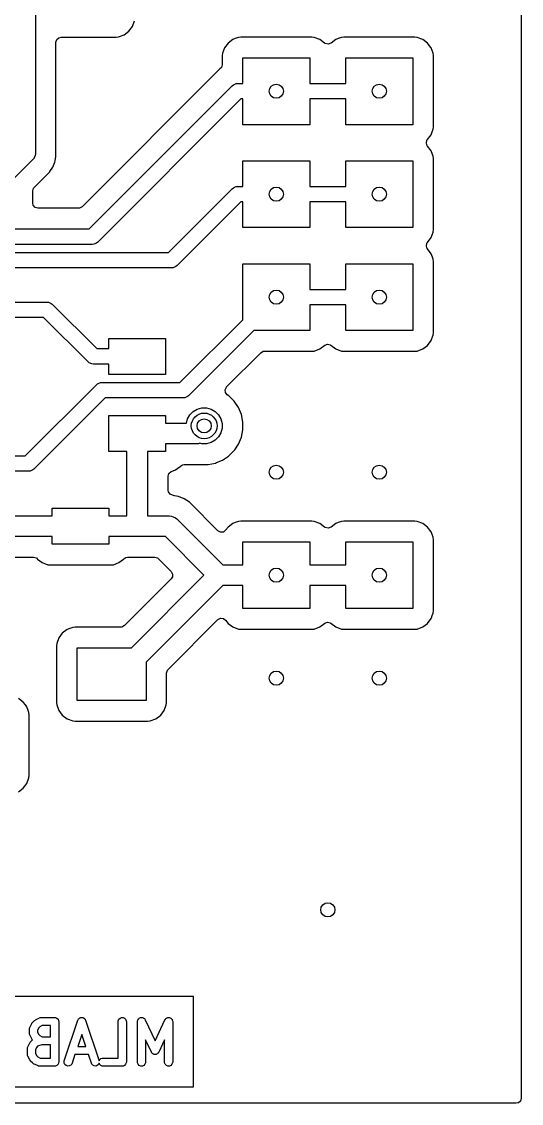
# Model space of a CAD drawing. Extents: x -4.36 to -3.19, y 5.39 to 6.96.
# Drawn here: x -3.672 to -3.187, y 5.387 to 6.438 of the extents above; entities that cross this region are included whole.
import ezdxf

# ---------------------------------------------------------------- set-up
doc = ezdxf.new("R2010")
doc.units = 0
doc.header["$MEASUREMENT"] = 0
doc.layers.add('BLACK', color=7, linetype='CONTINUOUS')

msp = doc.modelspace()

# ---------------------------------------------------------------- linework, layer by layer
at = {"layer": 'BLACK', "linetype": 'CONTINUOUS'}
for p, q in [((-3.1871, 6.958), (-3.1871, 5.392)), ((-3.6589, 6.5614), (-3.6589, 6.3092)), ((-3.5682, 6.4282), (-3.5647, 6.4328)), ((-3.5647, 6.4328), (-3.5627, 6.4382)), ((-3.5647, 6.4328), (-3.5647, 6.4328)), ((-3.6389, 6.4175), (-3.6381, 6.4202)), ((-3.6381, 6.4202), (-3.636, 6.422)), ((-3.636, 6.422), (-3.6339, 6.4225)), ((-3.6339, 6.4225), (-3.5806, 6.4225)), ((-3.5806, 6.4225), (-3.5782, 6.4227)), ((-3.5782, 6.4227), (-3.5728, 6.4247)), ((-3.5782, 6.4227), (-3.5782, 6.4227)), ((-3.5728, 6.4247), (-3.5682, 6.4282)), ((-3.5728, 6.4247), (-3.5728, 6.4247)), ((-3.4672, 6.4203), (-3.4718, 6.4168)), ((-3.4649, 6.4211), (-3.4672, 6.4203)), ((-3.4672, 6.4203), (-3.4672, 6.4203)), ((-3.4672, 6.4203), (-3.4672, 6.4203)), ((-3.4618, 6.4223), (-3.4649, 6.4211)), ((-3.4594, 6.4225), (-3.4618, 6.4223)), ((-3.4618, 6.4223), (-3.4618, 6.4223)), ((-3.3906, 6.4225), (-3.4594, 6.4225)), ((-3.4594, 6.4225), (-3.4594, 6.4225)), ((-3.4594, 6.4225), (-3.4594, 6.4225)), ((-3.3882, 6.4223), (-3.3906, 6.4225)), ((-3.3906, 6.4225), (-3.3906, 6.4225)), ((-3.3906, 6.4225), (-3.3906, 6.4225)), ((-3.3828, 6.4203), (-3.3882, 6.4223)), ((-3.3882, 6.4223), (-3.3882, 6.4223)), ((-3.3882, 6.4223), (-3.3882, 6.4223)), ((-3.3782, 6.4168), (-3.3828, 6.4203)), ((-3.3672, 6.4203), (-3.3718, 6.4168)), ((-3.3649, 6.4211), (-3.3672, 6.4203)), ((-3.3618, 6.4223), (-3.3649, 6.4211)), ((-3.3594, 6.4225), (-3.3618, 6.4223)), ((-3.3618, 6.4223), (-3.3618, 6.4223)), ((-3.2906, 6.4225), (-3.3594, 6.4225)), ((-3.3594, 6.4225), (-3.3594, 6.4225)), ((-3.3594, 6.4225), (-3.3594, 6.4225)), ((-3.2882, 6.4223), (-3.2906, 6.4225)), ((-3.2906, 6.4225), (-3.2906, 6.4225)), ((-3.2906, 6.4225), (-3.2906, 6.4225)), ((-3.2828, 6.4203), (-3.2882, 6.4223)), ((-3.2882, 6.4223), (-3.2882, 6.4223)), ((-3.2882, 6.4223), (-3.2882, 6.4223)), ((-3.2782, 6.4168), (-3.2828, 6.4203)), ((-3.2828, 6.4203), (-3.2828, 6.4203)), ((-3.2828, 6.4203), (-3.2828, 6.4203)), ((-3.6389, 6.3065), (-3.6389, 6.4175)), ((-3.4753, 6.4122), (-3.4773, 6.4068)), ((-3.4718, 6.4168), (-3.4753, 6.4122)), ((-3.4753, 6.4122), (-3.4753, 6.4122)), ((-3.378, 6.4166), (-3.3782, 6.4168)), ((-3.3782, 6.4168), (-3.3782, 6.4168)), ((-3.3774, 6.4163), (-3.378, 6.4166)), ((-3.3746, 6.4157), (-3.3774, 6.4163)), ((-3.372, 6.4166), (-3.3746, 6.4157)), ((-3.3718, 6.4168), (-3.372, 6.4166)), ((-3.3718, 6.4168), (-3.3718, 6.4168)), ((-3.275, 6.4125), (-3.2782, 6.4168)), ((-3.2747, 6.4122), (-3.275, 6.4125)), ((-3.2737, 6.4094), (-3.2747, 6.4122)), ((-3.2727, 6.4068), (-3.2737, 6.4094)), ((-3.4773, 6.4068), (-3.4775, 6.4044)), ((-3.4775, 6.4044), (-3.4775, 6.3957)), ((-3.4773, 6.4068), (-3.4773, 6.4068)), ((-3.4575, 6.3775), (-3.4575, 6.4025)), ((-3.4575, 6.4025), (-3.3925, 6.4025)), ((-3.3925, 6.4025), (-3.3925, 6.3775)), ((-3.3575, 6.3775), (-3.3575, 6.4025)), ((-3.3575, 6.4025), (-3.2925, 6.4025)), ((-3.2925, 6.4025), (-3.2925, 6.3375)), ((-3.2725, 6.4044), (-3.2727, 6.4068)), ((-3.2727, 6.4068), (-3.2727, 6.4068)), ((-3.2725, 6.3356), (-3.2725, 6.4044)), ((-3.2725, 6.4044), (-3.2725, 6.4044)), ((-3.48, 6.3914), (-3.6136, 6.2578)), ((-3.4797, 6.3916), (-3.48, 6.3914)), ((-3.48, 6.3914), (-3.48, 6.3914)), ((-3.4783, 6.393), (-3.4797, 6.3916)), ((-3.4775, 6.3957), (-3.4783, 6.393)), ((-3.4667, 6.3762), (-3.464, 6.3774)), ((-3.464, 6.3774), (-3.4625, 6.3775)), ((-3.4625, 6.3775), (-3.4575, 6.3775)), ((-3.3925, 6.3775), (-3.3575, 6.3775)), ((-3.6068, 6.2363), (-3.4678, 6.3753)), ((-3.4678, 6.3753), (-3.4667, 6.3762)), ((-3.4594, 6.3625), (-3.5984, 6.2235)), ((-3.4575, 6.3625), (-3.4594, 6.3625)), ((-3.4575, 6.3375), (-3.4575, 6.3625)), ((-3.3575, 6.3625), (-3.3925, 6.3625)), ((-3.3925, 6.3625), (-3.3925, 6.3375)), ((-3.3575, 6.3375), (-3.3575, 6.3625)), ((-3.3925, 6.3375), (-3.4575, 6.3375)), ((-3.2925, 6.3375), (-3.3575, 6.3375)), ((-3.2727, 6.3332), (-3.2725, 6.3356)), ((-3.2725, 6.3356), (-3.2725, 6.3356)), ((-3.2782, 6.3232), (-3.2747, 6.3278)), ((-3.2747, 6.3278), (-3.2737, 6.3305)), ((-3.2737, 6.3305), (-3.2727, 6.3332)), ((-3.2727, 6.3332), (-3.2727, 6.3332)), ((-3.2793, 6.3196), (-3.2787, 6.3224)), ((-3.2784, 6.317), (-3.2793, 6.3196)), ((-3.2787, 6.3224), (-3.2784, 6.323)), ((-3.2784, 6.323), (-3.2782, 6.3232)), ((-3.2782, 6.3168), (-3.2784, 6.317)), ((-3.2782, 6.3232), (-3.2782, 6.3232)), ((-3.2747, 6.3122), (-3.2782, 6.3168)), ((-3.2782, 6.3168), (-3.2782, 6.3168)), ((-3.6611, 6.3039), (-3.6814, 6.2836)), ((-3.6602, 6.305), (-3.6611, 6.3039)), ((-3.6601, 6.3052), (-3.6602, 6.305)), ((-3.659, 6.3077), (-3.6601, 6.3052)), ((-3.6589, 6.3092), (-3.659, 6.3077)), ((-3.6397, 6.3025), (-3.6389, 6.3065)), ((-3.6389, 6.3065), (-3.6389, 6.3065)), ((-3.2734, 6.3085), (-3.2747, 6.3122)), ((-3.2727, 6.3068), (-3.2734, 6.3085)), ((-3.2725, 6.3044), (-3.2727, 6.3068)), ((-3.2727, 6.3068), (-3.2727, 6.3068)), ((-3.2725, 6.2356), (-3.2725, 6.3044)), ((-3.2725, 6.3044), (-3.2725, 6.3044)), ((-3.6448, 6.292), (-3.642, 6.2962)), ((-3.642, 6.2962), (-3.6399, 6.3012)), ((-3.6399, 6.3012), (-3.6397, 6.3025)), ((-3.6399, 6.3012), (-3.6399, 6.3012)), ((-3.6399, 6.3012), (-3.6399, 6.3012)), ((-3.6397, 6.3025), (-3.6397, 6.3025)), ((-3.4575, 6.2775), (-3.4575, 6.3025)), ((-3.4575, 6.3025), (-3.3925, 6.3025)), ((-3.3925, 6.3025), (-3.3925, 6.2775)), ((-3.3575, 6.2775), (-3.3575, 6.3025)), ((-3.3575, 6.3025), (-3.2925, 6.3025)), ((-3.2925, 6.3025), (-3.2925, 6.2375)), ((-3.6599, 6.2768), (-3.645, 6.2917)), ((-3.645, 6.2917), (-3.6448, 6.292)), ((-3.645, 6.2917), (-3.645, 6.2917)), ((-3.645, 6.2917), (-3.645, 6.2917)), ((-3.6614, 6.2732), (-3.6606, 6.2759)), ((-3.6614, 6.2613), (-3.6614, 6.2732)), ((-3.6606, 6.2759), (-3.6599, 6.2768)), ((-3.5297, 6.2135), (-3.4678, 6.2753)), ((-3.4678, 6.2753), (-3.4667, 6.2762)), ((-3.4667, 6.2762), (-3.4655, 6.2767)), ((-3.4655, 6.2767), (-3.464, 6.2774)), ((-3.464, 6.2774), (-3.4625, 6.2775)), ((-3.4625, 6.2775), (-3.4575, 6.2775)), ((-3.3925, 6.2775), (-3.3575, 6.2775)), ((-3.6609, 6.2592), (-3.6614, 6.2613)), ((-3.4594, 6.2625), (-3.5212, 6.2006)), ((-3.4575, 6.2625), (-3.4594, 6.2625)), ((-3.4575, 6.2375), (-3.4575, 6.2625)), ((-3.3575, 6.2625), (-3.3925, 6.2625)), ((-3.3925, 6.2625), (-3.3925, 6.2375)), ((-3.3575, 6.2375), (-3.3575, 6.2625)), ((-3.6591, 6.2571), (-3.6609, 6.2592)), ((-3.6564, 6.2563), (-3.6591, 6.2571)), ((-3.6171, 6.2563), (-3.6564, 6.2563)), ((-3.6161, 6.2565), (-3.6171, 6.2563)), ((-3.6136, 6.2578), (-3.6161, 6.2565)), ((-3.7326, 6.2363), (-3.6068, 6.2363)), ((-3.3925, 6.2375), (-3.4575, 6.2375)), ((-3.2925, 6.2375), (-3.3575, 6.2375)), ((-3.2747, 6.2278), (-3.2727, 6.2332)), ((-3.2727, 6.2332), (-3.2725, 6.2356)), ((-3.2727, 6.2332), (-3.2727, 6.2332)), ((-3.2725, 6.2356), (-3.2725, 6.2356)), ((-3.6037, 6.2213), (-3.7397, 6.2213)), ((-3.6022, 6.2215), (-3.6037, 6.2213)), ((-3.5995, 6.2226), (-3.6022, 6.2215)), ((-3.5984, 6.2235), (-3.5995, 6.2226)), ((-3.2793, 6.2196), (-3.2787, 6.2224)), ((-3.2784, 6.217), (-3.2793, 6.2196)), ((-3.2787, 6.2224), (-3.2784, 6.223)), ((-3.2784, 6.223), (-3.2782, 6.2232)), ((-3.2782, 6.2232), (-3.2747, 6.2278)), ((-3.2782, 6.2232), (-3.2782, 6.2232)), ((-3.7461, 6.2135), (-3.5297, 6.2135)), ((-3.2782, 6.2168), (-3.2784, 6.217)), ((-3.2747, 6.2122), (-3.2782, 6.2168)), ((-3.2782, 6.2168), (-3.2782, 6.2168)), ((-3.2735, 6.2089), (-3.2747, 6.2122)), ((-3.2727, 6.2068), (-3.2735, 6.2089)), ((-3.5265, 6.1985), (-3.7492, 6.1985)), ((-3.5251, 6.1986), (-3.5265, 6.1985)), ((-3.5224, 6.1997), (-3.5251, 6.1986)), ((-3.5212, 6.2006), (-3.5224, 6.1997)), ((-3.4575, 6.1481), (-3.4575, 6.2025)), ((-3.4575, 6.2025), (-3.3925, 6.2025)), ((-3.3925, 6.2025), (-3.3925, 6.1775)), ((-3.3575, 6.1775), (-3.3575, 6.2025)), ((-3.3575, 6.2025), (-3.2925, 6.2025)), ((-3.2925, 6.2025), (-3.2925, 6.1375)), ((-3.2725, 6.2044), (-3.2727, 6.2068)), ((-3.2727, 6.2068), (-3.2727, 6.2068)), ((-3.2725, 6.1356), (-3.2725, 6.2044)), ((-3.2725, 6.2044), (-3.2725, 6.2044)), ((-3.3925, 6.1775), (-3.3575, 6.1775)), ((-3.7424, 6.1653), (-3.6478, 6.1653)), ((-3.6478, 6.1653), (-3.6463, 6.1652)), ((-3.6463, 6.1652), (-3.6436, 6.164)), ((-3.6436, 6.164), (-3.6425, 6.1631)), ((-3.6425, 6.1631), (-3.5994, 6.12)), ((-3.3575, 6.1625), (-3.3925, 6.1625)), ((-3.3925, 6.1625), (-3.3925, 6.1375)), ((-3.3575, 6.1375), (-3.3575, 6.1625)), ((-3.6509, 6.1503), (-3.7455, 6.1503)), ((-3.6078, 6.1072), (-3.6509, 6.1503)), ((-3.5185, 6.0871), (-3.4575, 6.1481)), ((-3.4469, 6.1375), (-3.5101, 6.0743)), ((-3.3925, 6.1375), (-3.4469, 6.1375)), ((-3.2925, 6.1375), (-3.3575, 6.1375)), ((-3.2727, 6.1332), (-3.2725, 6.1356)), ((-3.2725, 6.1356), (-3.2725, 6.1356)), ((-3.5875, 6.12), (-3.5875, 6.13)), ((-3.5875, 6.13), (-3.5325, 6.13)), ((-3.5325, 6.13), (-3.5325, 6.095)), ((-3.2782, 6.1232), (-3.2747, 6.1278)), ((-3.2747, 6.1278), (-3.2744, 6.1288)), ((-3.2747, 6.1278), (-3.2747, 6.1278)), ((-3.2744, 6.1288), (-3.2734, 6.1315)), ((-3.2734, 6.1315), (-3.2727, 6.1332)), ((-3.2727, 6.1332), (-3.2727, 6.1332)), ((-3.5994, 6.12), (-3.5875, 6.12)), ((-3.4733, 6.0828), (-3.4401, 6.116)), ((-3.4401, 6.116), (-3.4376, 6.1174)), ((-3.4376, 6.1174), (-3.4365, 6.1175)), ((-3.4365, 6.1175), (-3.3906, 6.1175)), ((-3.3906, 6.1175), (-3.3882, 6.1177)), ((-3.3882, 6.1177), (-3.3828, 6.1197)), ((-3.3882, 6.1177), (-3.3882, 6.1177)), ((-3.3828, 6.1197), (-3.378, 6.1234)), ((-3.3828, 6.1197), (-3.3828, 6.1197)), ((-3.378, 6.1234), (-3.3754, 6.1243)), ((-3.3754, 6.1243), (-3.3726, 6.1237)), ((-3.3726, 6.1237), (-3.372, 6.1234)), ((-3.372, 6.1234), (-3.3672, 6.1197)), ((-3.3672, 6.1197), (-3.3672, 6.1197)), ((-3.3672, 6.1197), (-3.3618, 6.1177)), ((-3.3618, 6.1177), (-3.3618, 6.1177)), ((-3.3618, 6.1177), (-3.3594, 6.1175)), ((-3.3594, 6.1175), (-3.3594, 6.1175)), ((-3.3594, 6.1175), (-3.2906, 6.1175)), ((-3.2906, 6.1175), (-3.2882, 6.1177)), ((-3.2882, 6.1177), (-3.2828, 6.1197)), ((-3.2882, 6.1177), (-3.2882, 6.1177)), ((-3.2828, 6.1197), (-3.2782, 6.1232)), ((-3.2828, 6.1197), (-3.2828, 6.1197)), ((-3.6067, 6.1063), (-3.6078, 6.1072)), ((-3.604, 6.1051), (-3.6067, 6.1063)), ((-3.6025, 6.105), (-3.604, 6.1051)), ((-3.5875, 6.105), (-3.6025, 6.105)), ((-3.5875, 6.095), (-3.5875, 6.105)), ((-3.5325, 6.095), (-3.5875, 6.095)), ((-3.6687, 6.0159), (-3.5997, 6.0849)), ((-3.5997, 6.0849), (-3.5985, 6.0859)), ((-3.5985, 6.0859), (-3.5958, 6.087)), ((-3.5958, 6.087), (-3.5944, 6.0871)), ((-3.5944, 6.0871), (-3.5185, 6.0871)), ((-3.4747, 6.0801), (-3.4735, 6.0826)), ((-3.4735, 6.0826), (-3.4733, 6.0828)), ((-3.5913, 6.0721), (-3.6603, 6.0031)), ((-3.5154, 6.0721), (-3.5913, 6.0721)), ((-3.5139, 6.0723), (-3.5154, 6.0721)), ((-3.5112, 6.0734), (-3.5139, 6.0723)), ((-3.5101, 6.0743), (-3.5112, 6.0734)), ((-3.4744, 6.0773), (-3.4747, 6.0801)), ((-3.4726, 6.0751), (-3.4744, 6.0773)), ((-3.4711, 6.0741), (-3.4726, 6.0751)), ((-3.4659, 6.0689), (-3.4711, 6.0741)), ((-3.5017, 6.0612), (-3.4973, 6.0624)), ((-3.4973, 6.0624), (-3.4927, 6.0624)), ((-3.4927, 6.0624), (-3.4883, 6.0612)), ((-3.4618, 6.0628), (-3.4659, 6.0689)), ((-3.4589, 6.0559), (-3.4618, 6.0628)), ((-3.5875, 6.02), (-3.5875, 6.055)), ((-3.5875, 6.055), (-3.5325, 6.055)), ((-3.5325, 6.055), (-3.5325, 6.0475)), ((-3.5123, 6.0475), (-3.5112, 6.0517)), ((-3.5112, 6.0517), (-3.5089, 6.0557)), ((-3.5089, 6.0557), (-3.5057, 6.0589)), ((-3.5057, 6.0589), (-3.5017, 6.0612)), ((-3.4883, 6.0612), (-3.4843, 6.0589)), ((-3.4843, 6.0589), (-3.4811, 6.0557)), ((-3.4811, 6.0557), (-3.4788, 6.0517)), ((-3.4788, 6.0517), (-3.4776, 6.0473)), ((-3.4575, 6.0487), (-3.4589, 6.0559)), ((-3.5325, 6.0475), (-3.5123, 6.0475)), ((-3.4776, 6.0427), (-3.4788, 6.0383)), ((-3.4776, 6.0473), (-3.4776, 6.0427)), ((-3.4589, 6.0341), (-3.4575, 6.0413)), ((-3.4575, 6.0413), (-3.4575, 6.0487)), ((-3.4843, 6.0311), (-3.4883, 6.0288)), ((-3.4811, 6.0343), (-3.4843, 6.0311)), ((-3.4788, 6.0383), (-3.4811, 6.0343)), ((-3.4618, 6.0272), (-3.4589, 6.0341)), ((-3.57, 6.02), (-3.5875, 6.02)), ((-3.57, 5.9575), (-3.57, 6.02)), ((-3.5325, 6.02), (-3.55, 6.02)), ((-3.55, 6.02), (-3.55, 5.9575)), ((-3.5025, 6.0275), (-3.5325, 6.0275)), ((-3.5325, 6.0275), (-3.5325, 6.02)), ((-3.5005, 6.0277), (-3.5025, 6.0275)), ((-3.4993, 6.0282), (-3.5005, 6.0277)), ((-3.4973, 6.0276), (-3.4993, 6.0282)), ((-3.4927, 6.0276), (-3.4973, 6.0276)), ((-3.4883, 6.0288), (-3.4927, 6.0276)), ((-3.4711, 6.0159), (-3.4659, 6.0211)), ((-3.4659, 6.0211), (-3.4654, 6.0218)), ((-3.4659, 6.0211), (-3.4659, 6.0211)), ((-3.4654, 6.0218), (-3.4618, 6.0272)), ((-3.7312, 6.0159), (-3.6687, 6.0159)), ((-3.4841, 6.0089), (-3.4831, 6.0093)), ((-3.4831, 6.0093), (-3.4772, 6.0118)), ((-3.4772, 6.0118), (-3.4713, 6.0157)), ((-3.4713, 6.0157), (-3.4711, 6.0159)), ((-3.4711, 6.0159), (-3.4711, 6.0159)), ((-3.6656, 6.0009), (-3.7343, 6.0009)), ((-3.6641, 6.0011), (-3.6656, 6.0009)), ((-3.6614, 6.0022), (-3.6641, 6.0011)), ((-3.6603, 6.0031), (-3.6614, 6.0022)), ((-3.53, 5.9961), (-3.5292, 5.9988)), ((-3.5292, 5.9988), (-3.5271, 6.0006)), ((-3.5271, 6.0006), (-3.5268, 6.0008)), ((-3.5268, 6.0008), (-3.5228, 6.0022)), ((-3.5228, 6.0022), (-3.5182, 6.0057)), ((-3.5228, 6.0022), (-3.5228, 6.0022)), ((-3.5182, 6.0057), (-3.5179, 6.0059)), ((-3.5179, 6.0059), (-3.5161, 6.0072)), ((-3.5179, 6.0059), (-3.5179, 6.0059)), ((-3.5161, 6.0072), (-3.5144, 6.0075)), ((-3.5144, 6.0075), (-3.4993, 6.0075)), ((-3.4993, 6.0075), (-3.4993, 6.0075)), ((-3.4993, 6.0075), (-3.4989, 6.0075)), ((-3.4989, 6.0075), (-3.4989, 6.0075)), ((-3.4989, 6.0075), (-3.4913, 6.0075)), ((-3.4913, 6.0075), (-3.4841, 6.0089)), ((-3.4841, 6.0089), (-3.4841, 6.0089)), ((-3.53, 5.9824), (-3.53, 5.9961)), ((-3.5297, 5.9808), (-3.53, 5.9824)), ((-3.5281, 5.9786), (-3.5297, 5.9808)), ((-3.5258, 5.9776), (-3.5281, 5.9786)), ((-3.5239, 5.9772), (-3.5258, 5.9776)), ((-3.5258, 5.9776), (-3.5258, 5.9776)), ((-3.5198, 5.9764), (-3.5239, 5.9772)), ((-3.5143, 5.9741), (-3.5198, 5.9764)), ((-3.5094, 5.9708), (-3.5143, 5.9741)), ((-3.4817, 5.9431), (-3.5094, 5.9708)), ((-3.6975, 5.9575), (-3.6425, 5.9575)), ((-3.6425, 5.9575), (-3.6425, 5.965)), ((-3.6425, 5.965), (-3.5875, 5.965)), ((-3.5875, 5.965), (-3.5875, 5.9575)), ((-3.5875, 5.9575), (-3.57, 5.9575)), ((-3.55, 5.9575), (-3.5286, 5.9575)), ((-3.5286, 5.9575), (-3.5266, 5.9573)), ((-3.5266, 5.9573), (-3.523, 5.9558)), ((-3.523, 5.9558), (-3.523, 5.9558)), ((-3.523, 5.9558), (-3.5215, 5.9546)), ((-3.5215, 5.9546), (-3.4769, 5.91)), ((-3.4718, 5.9468), (-3.4742, 5.9436)), ((-3.4672, 5.9503), (-3.4718, 5.9468)), ((-3.4649, 5.9511), (-3.4672, 5.9503)), ((-3.4672, 5.9503), (-3.4672, 5.9503)), ((-3.4672, 5.9503), (-3.4672, 5.9503)), ((-3.4618, 5.9523), (-3.4649, 5.9511)), ((-3.4594, 5.9525), (-3.4618, 5.9523)), ((-3.4618, 5.9523), (-3.4618, 5.9523)), ((-3.3906, 5.9525), (-3.4594, 5.9525)), ((-3.4594, 5.9525), (-3.4594, 5.9525)), ((-3.4594, 5.9525), (-3.4594, 5.9525)), ((-3.3882, 5.9523), (-3.3906, 5.9525)), ((-3.3906, 5.9525), (-3.3906, 5.9525)), ((-3.3906, 5.9525), (-3.3906, 5.9525)), ((-3.3828, 5.9503), (-3.3882, 5.9523)), ((-3.3882, 5.9523), (-3.3882, 5.9523)), ((-3.3882, 5.9523), (-3.3882, 5.9523)), ((-3.3782, 5.9468), (-3.3828, 5.9503)), ((-3.378, 5.9466), (-3.3782, 5.9468)), ((-3.3782, 5.9468), (-3.3782, 5.9468)), ((-3.3774, 5.9463), (-3.378, 5.9466)), ((-3.3746, 5.9457), (-3.3774, 5.9463)), ((-3.372, 5.9466), (-3.3746, 5.9457)), ((-3.3718, 5.9468), (-3.372, 5.9466)), ((-3.3672, 5.9503), (-3.3718, 5.9468)), ((-3.3718, 5.9468), (-3.3718, 5.9468)), ((-3.3649, 5.9511), (-3.3672, 5.9503)), ((-3.3618, 5.9523), (-3.3649, 5.9511)), ((-3.3594, 5.9525), (-3.3618, 5.9523)), ((-3.3618, 5.9523), (-3.3618, 5.9523)), ((-3.2906, 5.9525), (-3.3594, 5.9525)), ((-3.3594, 5.9525), (-3.3594, 5.9525)), ((-3.3594, 5.9525), (-3.3594, 5.9525)), ((-3.2882, 5.9523), (-3.2906, 5.9525)), ((-3.2906, 5.9525), (-3.2906, 5.9525)), ((-3.2906, 5.9525), (-3.2906, 5.9525)), ((-3.2828, 5.9503), (-3.2882, 5.9523)), ((-3.2882, 5.9523), (-3.2882, 5.9523)), ((-3.2882, 5.9523), (-3.2882, 5.9523)), ((-3.2782, 5.9468), (-3.2828, 5.9503)), ((-3.2747, 5.9422), (-3.2782, 5.9468)), ((-3.6425, 5.9375), (-3.6975, 5.9375)), ((-3.6425, 5.93), (-3.6425, 5.9375)), ((-3.5619, 5.9375), (-3.5875, 5.9375)), ((-3.5875, 5.9375), (-3.5875, 5.93)), ((-3.5327, 5.9375), (-3.5619, 5.9375)), ((-3.4952, 5.9), (-3.5327, 5.9375)), ((-3.4792, 5.9417), (-3.4817, 5.9431)), ((-3.4764, 5.9419), (-3.4792, 5.9417)), ((-3.4742, 5.9436), (-3.4764, 5.9419)), ((-3.2737, 5.9394), (-3.2747, 5.9422)), ((-3.2727, 5.9368), (-3.2737, 5.9394)), ((-3.2725, 5.9344), (-3.2727, 5.9368)), ((-3.2727, 5.9368), (-3.2727, 5.9368)), ((-3.5875, 5.93), (-3.6425, 5.93)), ((-3.4575, 5.91), (-3.4575, 5.9325)), ((-3.4575, 5.9325), (-3.3925, 5.9325)), ((-3.3925, 5.9325), (-3.3925, 5.91)), ((-3.3575, 5.91), (-3.3575, 5.9325)), ((-3.3575, 5.9325), (-3.2925, 5.9325)), ((-3.2925, 5.9325), (-3.2925, 5.8675)), ((-3.2725, 5.8656), (-3.2725, 5.9344)), ((-3.2725, 5.9344), (-3.2725, 5.9344)), ((-3.6794, 5.9175), (-3.6606, 5.9175)), ((-3.6606, 5.9175), (-3.6579, 5.9167)), ((-3.6579, 5.9167), (-3.6571, 5.9159)), ((-3.6571, 5.9159), (-3.6571, 5.9159)), ((-3.6571, 5.9159), (-3.6568, 5.9157)), ((-3.6568, 5.9157), (-3.6522, 5.9122)), ((-3.5778, 5.9122), (-3.5732, 5.9157)), ((-3.5732, 5.9157), (-3.5729, 5.9159)), ((-3.5729, 5.9159), (-3.5711, 5.9172)), ((-3.5729, 5.9159), (-3.5729, 5.9159)), ((-3.5711, 5.9172), (-3.5694, 5.9175)), ((-3.5694, 5.9175), (-3.5648, 5.9175)), ((-3.5648, 5.9175), (-3.543, 5.9175)), ((-3.543, 5.9175), (-3.5404, 5.9167)), ((-3.5404, 5.9167), (-3.5395, 5.916)), ((-3.5395, 5.916), (-3.527, 5.9035)), ((-3.6522, 5.9122), (-3.6522, 5.9122)), ((-3.6522, 5.9122), (-3.6468, 5.9102)), ((-3.6468, 5.9102), (-3.6468, 5.9102)), ((-3.6468, 5.9102), (-3.6444, 5.91)), ((-3.6444, 5.91), (-3.6444, 5.91)), ((-3.6444, 5.91), (-3.5856, 5.91)), ((-3.5856, 5.91), (-3.5832, 5.9102)), ((-3.5832, 5.9102), (-3.5778, 5.9122)), ((-3.5832, 5.9102), (-3.5832, 5.9102)), ((-3.5778, 5.9122), (-3.5778, 5.9122)), ((-3.4769, 5.91), (-3.4675, 5.91)), ((-3.4675, 5.91), (-3.4575, 5.91)), ((-3.3925, 5.91), (-3.3575, 5.91)), ((-3.527, 5.8965), (-3.5725, 5.851)), ((-3.5657, 5.8295), (-3.4952, 5.9)), ((-3.527, 5.9035), (-3.5257, 5.9011)), ((-3.5259, 5.8983), (-3.527, 5.8965)), ((-3.5257, 5.9011), (-3.5259, 5.8983)), ((-3.4769, 5.89), (-3.5515, 5.8154)), ((-3.4675, 5.89), (-3.4769, 5.89)), ((-3.4575, 5.89), (-3.4675, 5.89)), ((-3.4575, 5.8675), (-3.4575, 5.89)), ((-3.3575, 5.89), (-3.3925, 5.89)), ((-3.3925, 5.89), (-3.3925, 5.8675)), ((-3.3575, 5.8675), (-3.3575, 5.89)), ((-3.3925, 5.8675), (-3.4575, 5.8675)), ((-3.2925, 5.8675), (-3.3575, 5.8675)), ((-3.2736, 5.8609), (-3.2727, 5.8632)), ((-3.2727, 5.8632), (-3.2725, 5.8656)), ((-3.2727, 5.8632), (-3.2727, 5.8632)), ((-3.2725, 5.8656), (-3.2725, 5.8656)), ((-3.5301, 5.8085), (-3.4817, 5.8569)), ((-3.4817, 5.8569), (-3.4792, 5.8583)), ((-3.4792, 5.8583), (-3.4764, 5.8581)), ((-3.4764, 5.8581), (-3.4742, 5.8564)), ((-3.4742, 5.8564), (-3.4718, 5.8532)), ((-3.4718, 5.8532), (-3.4672, 5.8497)), ((-3.3828, 5.8497), (-3.378, 5.8534)), ((-3.378, 5.8534), (-3.3754, 5.8543)), ((-3.3754, 5.8543), (-3.3726, 5.8537)), ((-3.3726, 5.8537), (-3.372, 5.8534)), ((-3.372, 5.8534), (-3.3672, 5.8497)), ((-3.2828, 5.8497), (-3.2782, 5.8532)), ((-3.2782, 5.8532), (-3.2747, 5.8578)), ((-3.2747, 5.8578), (-3.2744, 5.8587)), ((-3.2747, 5.8578), (-3.2747, 5.8578)), ((-3.2744, 5.8587), (-3.2736, 5.8609)), ((-3.6328, 5.8438), (-3.6362, 5.8392)), ((-3.6281, 5.8473), (-3.6328, 5.8438)), ((-3.6256, 5.8482), (-3.6281, 5.8473)), ((-3.6281, 5.8473), (-3.6281, 5.8473)), ((-3.6281, 5.8473), (-3.6281, 5.8473)), ((-3.6227, 5.8493), (-3.6256, 5.8482)), ((-3.6204, 5.8495), (-3.6227, 5.8493)), ((-3.6227, 5.8493), (-3.6227, 5.8493)), ((-3.576, 5.8495), (-3.6204, 5.8495)), ((-3.6204, 5.8495), (-3.6204, 5.8495)), ((-3.6204, 5.8495), (-3.6204, 5.8495)), ((-3.575, 5.8496), (-3.576, 5.8495)), ((-3.5725, 5.851), (-3.575, 5.8496)), ((-3.4672, 5.8497), (-3.4672, 5.8497)), ((-3.4672, 5.8497), (-3.4618, 5.8477)), ((-3.4618, 5.8477), (-3.4618, 5.8477)), ((-3.4618, 5.8477), (-3.4594, 5.8475)), ((-3.4594, 5.8475), (-3.4594, 5.8475)), ((-3.4594, 5.8475), (-3.3906, 5.8475)), ((-3.3906, 5.8475), (-3.3882, 5.8477)), ((-3.3882, 5.8477), (-3.3828, 5.8497)), ((-3.3882, 5.8477), (-3.3882, 5.8477)), ((-3.3828, 5.8497), (-3.3828, 5.8497)), ((-3.3672, 5.8497), (-3.3672, 5.8497)), ((-3.3672, 5.8497), (-3.3618, 5.8477)), ((-3.3618, 5.8477), (-3.3618, 5.8477)), ((-3.3618, 5.8477), (-3.3594, 5.8475)), ((-3.3594, 5.8475), (-3.3594, 5.8475)), ((-3.3594, 5.8475), (-3.2906, 5.8475)), ((-3.2906, 5.8475), (-3.2882, 5.8477)), ((-3.2882, 5.8477), (-3.2828, 5.8497)), ((-3.2882, 5.8477), (-3.2882, 5.8477)), ((-3.2828, 5.8497), (-3.2828, 5.8497)), ((-3.6382, 5.8338), (-3.6385, 5.8314)), ((-3.6385, 5.8314), (-3.6385, 5.7764)), ((-3.6362, 5.8392), (-3.6382, 5.8338)), ((-3.6382, 5.8338), (-3.6382, 5.8338)), ((-3.6362, 5.8392), (-3.6362, 5.8392)), ((-3.6184, 5.7783), (-3.6184, 5.8295)), ((-3.6184, 5.8295), (-3.5657, 5.8295)), ((-3.5515, 5.8154), (-3.5515, 5.7783)), ((-3.5315, 5.805), (-3.5307, 5.8077)), ((-3.5315, 5.7764), (-3.5315, 5.805)), ((-3.5307, 5.8077), (-3.5301, 5.8085)), ((-3.6707, 5.7768), (-3.6753, 5.7803)), ((-3.5515, 5.7783), (-3.6184, 5.7783)), ((-3.6686, 5.774), (-3.6707, 5.7768)), ((-3.6672, 5.7722), (-3.6686, 5.774)), ((-3.666, 5.7687), (-3.6672, 5.7722)), ((-3.6652, 5.7668), (-3.666, 5.7687)), ((-3.6385, 5.7764), (-3.6382, 5.774)), ((-3.6382, 5.774), (-3.6382, 5.774)), ((-3.6382, 5.774), (-3.6362, 5.7686)), ((-3.6362, 5.7686), (-3.6362, 5.7686)), ((-3.6362, 5.7686), (-3.6328, 5.764)), ((-3.5372, 5.764), (-3.5338, 5.7686)), ((-3.5338, 5.7686), (-3.5318, 5.774)), ((-3.5338, 5.7686), (-3.5338, 5.7686)), ((-3.5318, 5.774), (-3.5315, 5.7764)), ((-3.5318, 5.774), (-3.5318, 5.774)), ((-3.5315, 5.7764), (-3.5315, 5.7764)), ((-3.665, 5.7644), (-3.6652, 5.7668)), ((-3.6652, 5.7668), (-3.6652, 5.7668)), ((-3.665, 5.7056), (-3.665, 5.7644)), ((-3.665, 5.7644), (-3.665, 5.7644)), ((-3.6328, 5.764), (-3.6281, 5.7605)), ((-3.6281, 5.7605), (-3.6281, 5.7605)), ((-3.6281, 5.7605), (-3.6227, 5.7585)), ((-3.6227, 5.7585), (-3.6227, 5.7585)), ((-3.6227, 5.7585), (-3.6204, 5.7583)), ((-3.6204, 5.7583), (-3.6204, 5.7583)), ((-3.6204, 5.7583), (-3.5496, 5.7583)), ((-3.5496, 5.7583), (-3.5473, 5.7585)), ((-3.5473, 5.7585), (-3.5419, 5.7605)), ((-3.5473, 5.7585), (-3.5473, 5.7585)), ((-3.5419, 5.7605), (-3.5372, 5.764)), ((-3.5419, 5.7605), (-3.5419, 5.7605)), ((-3.6652, 5.7032), (-3.665, 5.7056)), ((-3.665, 5.7056), (-3.665, 5.7056)), ((-3.6707, 5.6932), (-3.6672, 5.6978)), ((-3.6672, 5.6978), (-3.6652, 5.7032)), ((-3.6672, 5.6978), (-3.6672, 5.6978)), ((-3.6652, 5.7032), (-3.6652, 5.7032)), ((-3.6753, 5.6897), (-3.6707, 5.6932)), ((-3.5054, 5.4908), (-3.7844, 5.4908)), ((-3.5054, 5.403), (-3.5054, 5.4908)), ((-3.6643, 5.4608), (-3.6624, 5.4646)), ((-3.6624, 5.4646), (-3.6622, 5.4649)), ((-3.6622, 5.465), (-3.6621, 5.4651)), ((-3.6622, 5.4649), (-3.6622, 5.465)), ((-3.6621, 5.4651), (-3.662, 5.4652)), ((-3.662, 5.4652), (-3.6619, 5.4653)), ((-3.6619, 5.4653), (-3.6617, 5.4656)), ((-3.6617, 5.4656), (-3.6598, 5.4675)), ((-3.6598, 5.4675), (-3.6595, 5.4677)), ((-3.6595, 5.4678), (-3.6593, 5.4679)), ((-3.6595, 5.4677), (-3.6595, 5.4678)), ((-3.6593, 5.4679), (-3.6592, 5.468)), ((-3.6592, 5.468), (-3.6591, 5.468)), ((-3.6591, 5.468), (-3.6588, 5.4682)), ((-3.6588, 5.4682), (-3.655, 5.4701)), ((-3.655, 5.4701), (-3.6543, 5.4704)), ((-3.6543, 5.4704), (-3.6542, 5.4704)), ((-3.6542, 5.4704), (-3.6541, 5.4704)), ((-3.6541, 5.4704), (-3.6533, 5.4705)), ((-3.6533, 5.4705), (-3.6402, 5.4705)), ((-3.6402, 5.4705), (-3.6394, 5.4704)), ((-3.6394, 5.4704), (-3.638, 5.4698)), ((-3.638, 5.4698), (-3.6369, 5.4688)), ((-3.6369, 5.4688), (-3.6363, 5.4673)), ((-3.6363, 5.4673), (-3.6362, 5.4666)), ((-3.6362, 5.4666), (-3.6362, 5.4272)), ((-3.6308, 5.4284), (-3.6177, 5.4678)), ((-3.6177, 5.4678), (-3.6173, 5.4685)), ((-3.6173, 5.4685), (-3.6172, 5.4687)), ((-3.6172, 5.4687), (-3.617, 5.469)), ((-3.617, 5.469), (-3.6167, 5.4693)), ((-3.6167, 5.4693), (-3.6163, 5.4697)), ((-3.6163, 5.4697), (-3.6161, 5.4698)), ((-3.6161, 5.4698), (-3.6159, 5.47)), ((-3.6159, 5.47), (-3.6154, 5.4701)), ((-3.6154, 5.4701), (-3.615, 5.4704)), ((-3.615, 5.4704), (-3.6147, 5.4704)), ((-3.6147, 5.4704), (-3.6144, 5.4705)), ((-3.6144, 5.4705), (-3.6139, 5.4704)), ((-3.6139, 5.4704), (-3.6134, 5.4705)), ((-3.6134, 5.4705), (-3.6132, 5.4704)), ((-3.6132, 5.4704), (-3.6129, 5.4704)), ((-3.6129, 5.4704), (-3.6124, 5.4701)), ((-3.6124, 5.4701), (-3.612, 5.47)), ((-3.612, 5.47), (-3.6118, 5.4698)), ((-3.6118, 5.4698), (-3.6115, 5.4697)), ((-3.6115, 5.4697), (-3.6112, 5.4693)), ((-3.6112, 5.4693), (-3.6108, 5.469)), ((-3.6108, 5.469), (-3.6107, 5.4687)), ((-3.6107, 5.4687), (-3.6105, 5.4685)), ((-3.6105, 5.4685), (-3.6102, 5.4678)), ((-3.6102, 5.4678), (-3.5971, 5.4284)), ((-3.5785, 5.4666), (-3.5784, 5.4673)), ((-3.5785, 5.4311), (-3.5785, 5.4666)), ((-3.5784, 5.4673), (-3.5778, 5.4688)), ((-3.5778, 5.4688), (-3.5767, 5.4698)), ((-3.5767, 5.4698), (-3.5753, 5.4704)), ((-3.5753, 5.4704), (-3.5738, 5.4704)), ((-3.5738, 5.4704), (-3.5724, 5.4698)), ((-3.5724, 5.4698), (-3.5713, 5.4688)), ((-3.5713, 5.4688), (-3.5707, 5.4673)), ((-3.5707, 5.4673), (-3.5706, 5.4666)), ((-3.5706, 5.4666), (-3.5706, 5.4272)), ((-3.5597, 5.4673), (-3.5594, 5.468)), ((-3.5597, 5.4672), (-3.5597, 5.4673)), ((-3.5597, 5.4671), (-3.5597, 5.4672)), ((-3.5597, 5.4672), (-3.5597, 5.4672)), ((-3.5597, 5.4666), (-3.5597, 5.4671)), ((-3.5597, 5.4272), (-3.5597, 5.4666)), ((-3.5594, 5.468), (-3.5592, 5.4686)), ((-3.5592, 5.4686), (-3.5591, 5.4687)), ((-3.5591, 5.4688), (-3.5586, 5.4692)), ((-3.5591, 5.4687), (-3.5591, 5.4688)), ((-3.5586, 5.4692), (-3.5581, 5.4697)), ((-3.5581, 5.4697), (-3.5581, 5.4698)), ((-3.5581, 5.4698), (-3.558, 5.4698)), ((-3.558, 5.4698), (-3.5574, 5.4701)), ((-3.5574, 5.4701), (-3.5567, 5.4704)), ((-3.5567, 5.4704), (-3.5566, 5.4704)), ((-3.5566, 5.4704), (-3.5566, 5.4704)), ((-3.5566, 5.4704), (-3.5559, 5.4704)), ((-3.5559, 5.4704), (-3.5552, 5.4705)), ((-3.5552, 5.4705), (-3.5551, 5.4704)), ((-3.5551, 5.4704), (-3.555, 5.4704)), ((-3.555, 5.4704), (-3.5544, 5.4702)), ((-3.5544, 5.4702), (-3.5538, 5.4699)), ((-3.5538, 5.4699), (-3.5537, 5.4699)), ((-3.5537, 5.4699), (-3.5536, 5.4698)), ((-3.5536, 5.4698), (-3.5531, 5.4694)), ((-3.5531, 5.4694), (-3.5526, 5.4689)), ((-3.5526, 5.4689), (-3.5526, 5.4688)), ((-3.5526, 5.4688), (-3.5525, 5.4688)), ((-3.5525, 5.4688), (-3.5525, 5.4687)), ((-3.5525, 5.4687), (-3.5522, 5.4682)), ((-3.5522, 5.4682), (-3.5427, 5.4478)), ((-3.5427, 5.4478), (-3.5331, 5.4682)), ((-3.5331, 5.4682), (-3.5329, 5.4687)), ((-3.5329, 5.4687), (-3.5328, 5.4688)), ((-3.5328, 5.4688), (-3.5327, 5.4689)), ((-3.5328, 5.4688), (-3.5328, 5.4688)), ((-3.5327, 5.4689), (-3.5322, 5.4694)), ((-3.5322, 5.4694), (-3.5317, 5.4698)), ((-3.5317, 5.4698), (-3.5317, 5.4699)), ((-3.5317, 5.4699), (-3.5316, 5.4699)), ((-3.5316, 5.4699), (-3.531, 5.4702)), ((-3.531, 5.4702), (-3.5303, 5.4704)), ((-3.5303, 5.4704), (-3.5302, 5.4704)), ((-3.5302, 5.4704), (-3.5302, 5.4705)), ((-3.5302, 5.4705), (-3.5295, 5.4704)), ((-3.5295, 5.4704), (-3.5288, 5.4704)), ((-3.5288, 5.4704), (-3.5287, 5.4704)), ((-3.5287, 5.4704), (-3.5286, 5.4704)), ((-3.5286, 5.4704), (-3.528, 5.4701)), ((-3.528, 5.4701), (-3.5274, 5.4698)), ((-3.5274, 5.4698), (-3.5273, 5.4698)), ((-3.5273, 5.4698), (-3.5272, 5.4697)), ((-3.5272, 5.4697), (-3.5268, 5.4692)), ((-3.5268, 5.4692), (-3.5263, 5.4688)), ((-3.5263, 5.4688), (-3.5262, 5.4687)), ((-3.5262, 5.4687), (-3.5262, 5.4686)), ((-3.5262, 5.4686), (-3.526, 5.468)), ((-3.526, 5.468), (-3.5257, 5.4673)), ((-3.5257, 5.4673), (-3.5257, 5.4672)), ((-3.5257, 5.4672), (-3.5257, 5.4672)), ((-3.5257, 5.4672), (-3.5257, 5.4671)), ((-3.5257, 5.4671), (-3.5256, 5.4666)), ((-3.5256, 5.4666), (-3.5256, 5.4272)), ((-3.6647, 5.4591), (-3.6646, 5.4598)), ((-3.6647, 5.4553), (-3.6647, 5.4591)), ((-3.6646, 5.4545), (-3.6647, 5.4553)), ((-3.6646, 5.4601), (-3.6643, 5.4608)), ((-3.6646, 5.46), (-3.6646, 5.4601)), ((-3.6646, 5.4598), (-3.6646, 5.46)), ((-3.6646, 5.4544), (-3.6646, 5.4545)), ((-3.6646, 5.4543), (-3.6646, 5.4544)), ((-3.6643, 5.4536), (-3.6646, 5.4543)), ((-3.6624, 5.4498), (-3.6643, 5.4536)), ((-3.6557, 5.4605), (-3.6569, 5.4581)), ((-3.6569, 5.4581), (-3.6569, 5.4562)), ((-3.6569, 5.4562), (-3.6557, 5.4539)), ((-3.6547, 5.4615), (-3.6557, 5.4605)), ((-3.6557, 5.4539), (-3.6547, 5.4529)), ((-3.6524, 5.4626), (-3.6547, 5.4615)), ((-3.6547, 5.4529), (-3.6524, 5.4518)), ((-3.6441, 5.4626), (-3.6524, 5.4626)), ((-3.6441, 5.4518), (-3.6441, 5.4626)), ((-3.6139, 5.4541), (-3.6178, 5.4424)), ((-3.61, 5.4424), (-3.6139, 5.4541)), ((-3.6665, 5.4414), (-3.6662, 5.4421)), ((-3.6662, 5.4421), (-3.6643, 5.4458)), ((-3.6643, 5.4458), (-3.6641, 5.4462)), ((-3.6641, 5.4463), (-3.664, 5.4464)), ((-3.6641, 5.4462), (-3.6641, 5.4463)), ((-3.664, 5.4464), (-3.6639, 5.4465)), ((-3.6639, 5.4465), (-3.6638, 5.4466)), ((-3.6638, 5.4466), (-3.6636, 5.4469)), ((-3.6636, 5.4469), (-3.6617, 5.4487)), ((-3.6622, 5.4495), (-3.6624, 5.4498)), ((-3.6622, 5.4494), (-3.6622, 5.4495)), ((-3.6621, 5.4493), (-3.6622, 5.4494)), ((-3.662, 5.4492), (-3.6621, 5.4493)), ((-3.6619, 5.4491), (-3.662, 5.4492)), ((-3.6617, 5.4488), (-3.6619, 5.4491)), ((-3.6617, 5.4487), (-3.6617, 5.4488)), ((-3.6617, 5.4488), (-3.6617, 5.4488)), ((-3.6576, 5.4417), (-3.6587, 5.4394)), ((-3.6568, 5.4425), (-3.6576, 5.4417)), ((-3.6526, 5.4439), (-3.6568, 5.4425)), ((-3.6441, 5.4439), (-3.6526, 5.4439)), ((-3.6524, 5.4518), (-3.6441, 5.4518)), ((-3.6441, 5.4311), (-3.6441, 5.4439)), ((-3.6178, 5.4424), (-3.61, 5.4424)), ((-3.5462, 5.4368), (-3.5519, 5.4488)), ((-3.5519, 5.4488), (-3.5519, 5.4272)), ((-3.5335, 5.4488), (-3.5391, 5.4368)), ((-3.5335, 5.4272), (-3.5335, 5.4488)), ((-3.6666, 5.4403), (-3.6665, 5.4411)), ((-3.6666, 5.4347), (-3.6666, 5.4403)), ((-3.6665, 5.4339), (-3.6666, 5.4347)), ((-3.6665, 5.4412), (-3.6665, 5.4414)), ((-3.6665, 5.4411), (-3.6665, 5.4412)), ((-3.6665, 5.4338), (-3.6665, 5.4339)), ((-3.6665, 5.4337), (-3.6665, 5.4338)), ((-3.6662, 5.4329), (-3.6665, 5.4337)), ((-3.6643, 5.4292), (-3.6662, 5.4329)), ((-3.6587, 5.4394), (-3.6587, 5.4356)), ((-3.6587, 5.4356), (-3.6576, 5.4333)), ((-3.6576, 5.4333), (-3.6566, 5.4323)), ((-3.6566, 5.4323), (-3.6542, 5.4311)), ((-3.6205, 5.4345), (-3.6233, 5.426)), ((-3.6074, 5.4345), (-3.6205, 5.4345)), ((-3.6045, 5.426), (-3.6074, 5.4345)), ((-3.5461, 5.4365), (-3.5462, 5.4368)), ((-3.546, 5.4364), (-3.5461, 5.4365)), ((-3.546, 5.4363), (-3.546, 5.4364)), ((-3.5459, 5.4361), (-3.546, 5.4363)), ((-3.5454, 5.4357), (-3.5459, 5.4361)), ((-3.545, 5.4353), (-3.5454, 5.4357)), ((-3.5448, 5.4352), (-3.545, 5.4353)), ((-3.5447, 5.4351), (-3.5448, 5.4352)), ((-3.5442, 5.4349), (-3.5447, 5.4351)), ((-3.5436, 5.4346), (-3.5442, 5.4349)), ((-3.5434, 5.4346), (-3.5436, 5.4346)), ((-3.5433, 5.4346), (-3.5434, 5.4346)), ((-3.5427, 5.4346), (-3.5433, 5.4346)), ((-3.5421, 5.4346), (-3.5427, 5.4346)), ((-3.5419, 5.4346), (-3.5421, 5.4346)), ((-3.5417, 5.4346), (-3.5419, 5.4346)), ((-3.5412, 5.4349), (-3.5417, 5.4346)), ((-3.5406, 5.4351), (-3.5412, 5.4349)), ((-3.5405, 5.4352), (-3.5406, 5.4351)), ((-3.5403, 5.4353), (-3.5405, 5.4352)), ((-3.5399, 5.4357), (-3.5403, 5.4353)), ((-3.5395, 5.4361), (-3.5399, 5.4357)), ((-3.5394, 5.4363), (-3.5395, 5.4361)), ((-3.5393, 5.4364), (-3.5394, 5.4363)), ((-3.5391, 5.4368), (-3.5393, 5.4365)), ((-3.5393, 5.4365), (-3.5393, 5.4364)), ((-3.6641, 5.4289), (-3.6643, 5.4292)), ((-3.6641, 5.4288), (-3.6641, 5.4289)), ((-3.664, 5.4287), (-3.6641, 5.4288)), ((-3.6639, 5.4285), (-3.664, 5.4287)), ((-3.6638, 5.4285), (-3.6639, 5.4285)), ((-3.6636, 5.4282), (-3.6638, 5.4285)), ((-3.6617, 5.4263), (-3.6636, 5.4282)), ((-3.6614, 5.426), (-3.6617, 5.4263)), ((-3.6613, 5.426), (-3.6614, 5.426)), ((-3.6612, 5.4259), (-3.6613, 5.426)), ((-3.6611, 5.4258), (-3.6612, 5.4259)), ((-3.661, 5.4258), (-3.6611, 5.4258)), ((-3.6607, 5.4255), (-3.661, 5.4258)), ((-3.6569, 5.4237), (-3.6607, 5.4255)), ((-3.6562, 5.4234), (-3.6569, 5.4237)), ((-3.6561, 5.4234), (-3.6562, 5.4234)), ((-3.6559, 5.4233), (-3.6561, 5.4234)), ((-3.6552, 5.4233), (-3.6559, 5.4233)), ((-3.6402, 5.4233), (-3.6552, 5.4233)), ((-3.6542, 5.4311), (-3.6441, 5.4311)), ((-3.6394, 5.4233), (-3.6402, 5.4233)), ((-3.638, 5.4239), (-3.6394, 5.4233)), ((-3.6369, 5.425), (-3.638, 5.4239)), ((-3.6363, 5.4264), (-3.6369, 5.425)), ((-3.6362, 5.4272), (-3.6363, 5.4264)), ((-3.6309, 5.4277), (-3.6308, 5.4284)), ((-3.6308, 5.4262), (-3.6309, 5.4277)), ((-3.6302, 5.4248), (-3.6308, 5.4262)), ((-3.629, 5.4238), (-3.6302, 5.4248)), ((-3.6275, 5.4233), (-3.629, 5.4238)), ((-3.626, 5.4234), (-3.6275, 5.4233)), ((-3.6246, 5.4241), (-3.626, 5.4234)), ((-3.6236, 5.4252), (-3.6246, 5.4241)), ((-3.6233, 5.426), (-3.6236, 5.4252)), ((-3.6042, 5.4252), (-3.6045, 5.426)), ((-3.6032, 5.4241), (-3.6042, 5.4252)), ((-3.6018, 5.4234), (-3.6032, 5.4241)), ((-3.6003, 5.4233), (-3.6018, 5.4234)), ((-3.5988, 5.4238), (-3.6003, 5.4233)), ((-3.5977, 5.4248), (-3.5988, 5.4238)), ((-3.597, 5.4261), (-3.5977, 5.4248)), ((-3.5971, 5.4284), (-3.597, 5.4283)), ((-3.597, 5.4283), (-3.5966, 5.4294)), ((-3.5966, 5.425), (-3.597, 5.4261)), ((-3.5966, 5.4294), (-3.5955, 5.4305)), ((-3.5955, 5.4239), (-3.5966, 5.425)), ((-3.5955, 5.4305), (-3.5941, 5.4311)), ((-3.5941, 5.4233), (-3.5955, 5.4239)), ((-3.5941, 5.4311), (-3.5933, 5.4311)), ((-3.5933, 5.4233), (-3.5941, 5.4233)), ((-3.5933, 5.4311), (-3.5785, 5.4311)), ((-3.5745, 5.4233), (-3.5933, 5.4233)), ((-3.5738, 5.4233), (-3.5745, 5.4233)), ((-3.5724, 5.4239), (-3.5738, 5.4233)), ((-3.5713, 5.425), (-3.5724, 5.4239)), ((-3.5707, 5.4264), (-3.5713, 5.425)), ((-3.5706, 5.4272), (-3.5707, 5.4264)), ((-3.5597, 5.4264), (-3.5597, 5.4272)), ((-3.5591, 5.425), (-3.5597, 5.4264)), ((-3.558, 5.4239), (-3.5591, 5.425)), ((-3.5566, 5.4233), (-3.558, 5.4239)), ((-3.555, 5.4233), (-3.5566, 5.4233)), ((-3.5536, 5.4239), (-3.555, 5.4233)), ((-3.5525, 5.425), (-3.5536, 5.4239)), ((-3.5519, 5.4264), (-3.5525, 5.425)), ((-3.5519, 5.4272), (-3.5519, 5.4264)), ((-3.5334, 5.4264), (-3.5335, 5.4272)), ((-3.5328, 5.425), (-3.5334, 5.4264)), ((-3.5317, 5.4239), (-3.5328, 5.425)), ((-3.5303, 5.4233), (-3.5317, 5.4239)), ((-3.5288, 5.4233), (-3.5303, 5.4233)), ((-3.5274, 5.4239), (-3.5288, 5.4233)), ((-3.5263, 5.425), (-3.5274, 5.4239)), ((-3.5257, 5.4264), (-3.5263, 5.425)), ((-3.5256, 5.4272), (-3.5257, 5.4264)), ((-3.7844, 5.403), (-3.5054, 5.403)), ((-3.1879, 5.3893), (-3.19, 5.3875)), ((-3.1871, 5.392), (-3.1879, 5.3893)), ((-3.192, 5.3871), (-4.358, 5.3871)), ((-3.19, 5.3875), (-3.192, 5.3871))]:
    msp.add_line(p, q, dxfattribs=at)
at = {"layer": 'BLACK'}
for centre, radius in [((-3.425, 6.37), 0.00689), ((-3.325, 6.37), 0.00689), ((-3.425, 6.27), 0.00689), ((-3.325, 6.27), 0.00689), ((-3.425, 6.17), 0.00689), ((-3.325, 6.17), 0.00689), ((-3.495, 6.045), 0.0125), ((-3.425, 6), 0.00689), ((-3.325, 6), 0.00689), ((-3.425, 5.9), 0.00689), ((-3.325, 5.9), 0.00689), ((-3.425, 5.8), 0.00689), ((-3.325, 5.8), 0.00689), ((-3.375, 5.575), 0.00689)]:
    msp.add_circle(centre, radius, dxfattribs=at)
at = {"layer": 'WHITE'}
for centre in [(-3.425, 6.37), (-3.325, 6.37), (-3.425, 6.27), (-3.325, 6.27), (-3.425, 6.17), (-3.325, 6.17), (-3.495, 6.045), (-3.425, 6), (-3.325, 6), (-3.425, 5.9), (-3.325, 5.9), (-3.425, 5.8), (-3.325, 5.8), (-3.375, 5.575)]:
    msp.add_circle(centre, 0.00689, dxfattribs=at)

doc.saveas('drawing.dxf')
